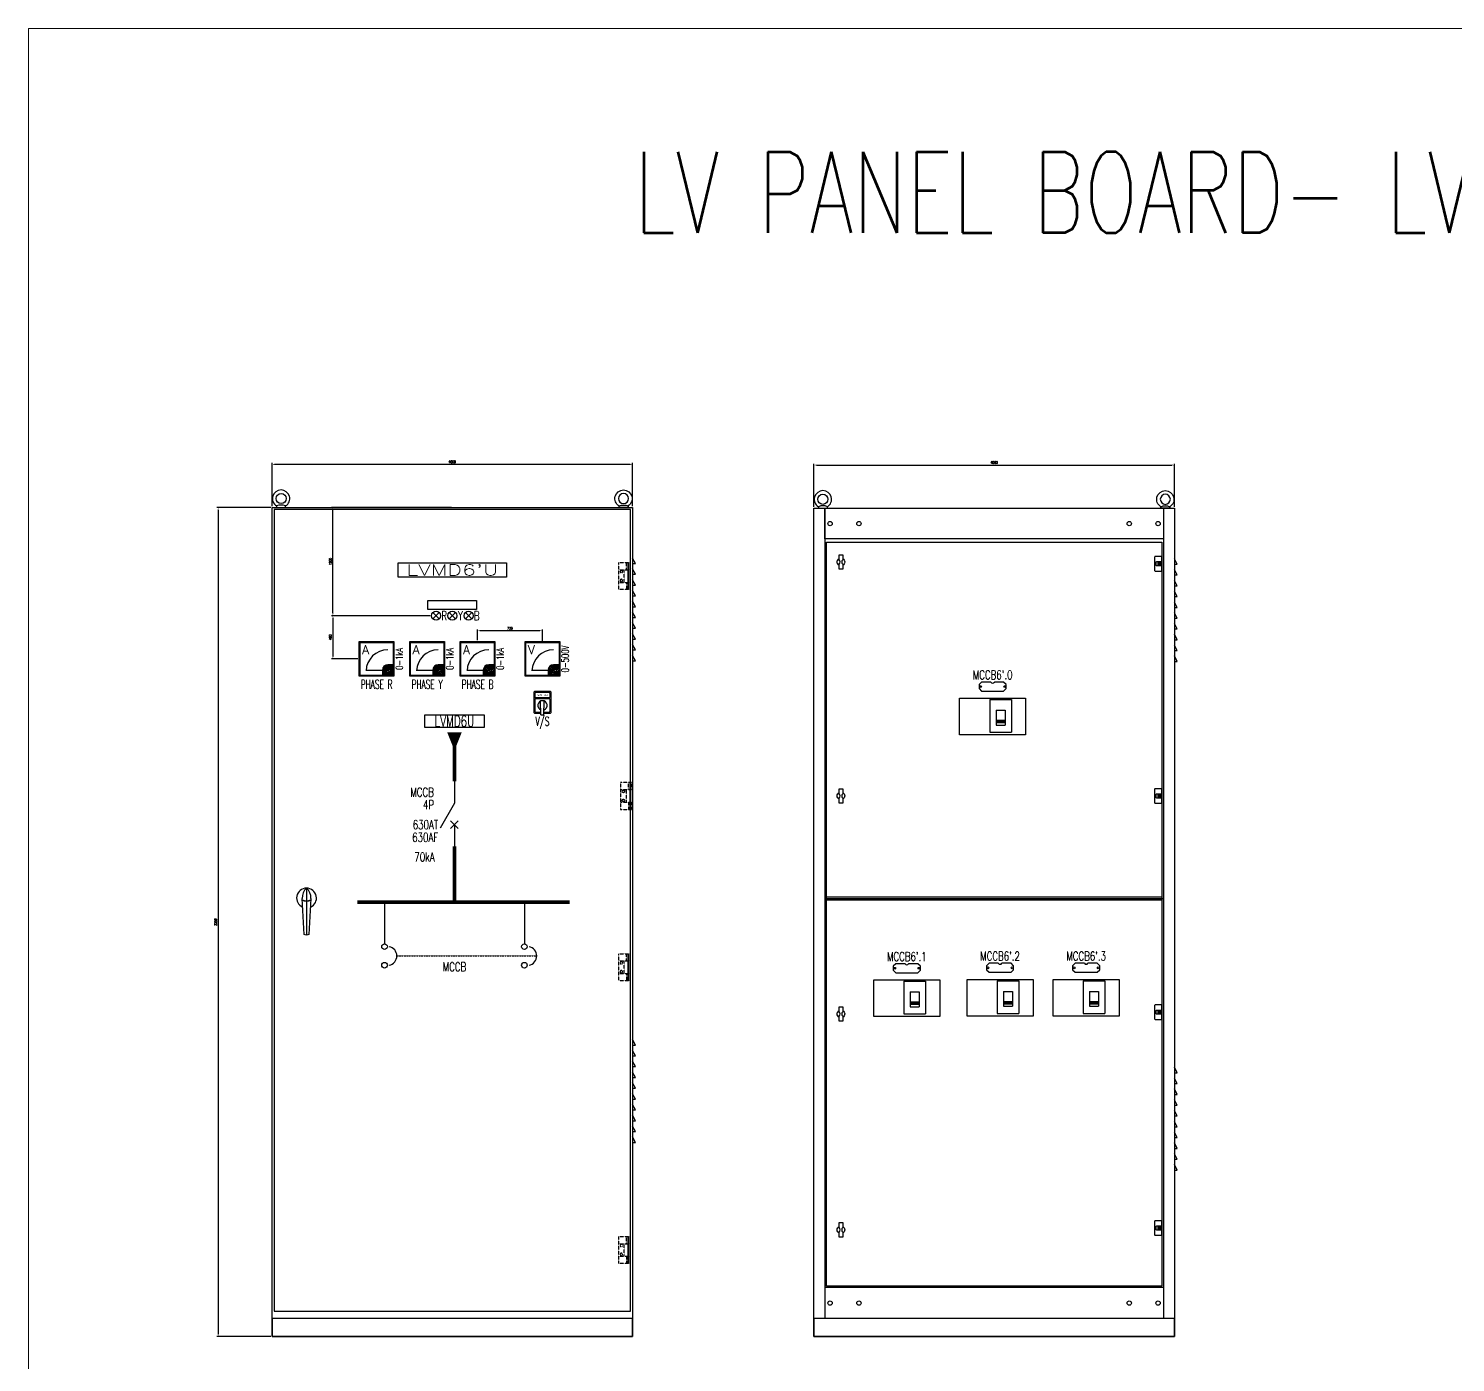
# Model space of a CAD drawing. Header units: inches. Extents: x 187 to 137830, y 99 to 66837.
# Drawn here: x 42373 to 58208, y 14538 to 29343 of the extents above; entities that cross this region are included whole.
import ezdxf
from ezdxf.enums import TextEntityAlignment as Align

# ---------------------------------------------------------------- set-up
doc = ezdxf.new("R2010")
doc.units = ezdxf.units.IN
doc.header["$MEASUREMENT"] = 0
doc.linetypes.add('HIDDEN', pattern=[0.375, 0.25, -0.125])
for name, color, linetype in [('accessory', 9, 'Continuous'), ('BUSBAR', 31, 'Continuous'), ('CHANGE', 4, 'Continuous'), ('Dim', 9, 'Continuous'), ('FRAME', 3, 'Continuous'), ('revise', 5, 'Continuous'), ('text', 2, 'Continuous'), ('wire', 3, 'Continuous')]:
    doc.layers.add(name, color=color, linetype=linetype)
doc.styles.add('SIMPLEX', font='SIMPLEX.shx', dxfattribs={"width": 0.7})
doc.styles.add('Title', font='')
doc.styles.add('VNI-HELVE-CONDENSE', font='')
doc.styles.get('Title').set_extended_font_data('VNI-Helve')
doc.styles.get('VNI-HELVE-CONDENSE').set_extended_font_data('VNI-Helve-Condense')
doc.dimstyles.new('STANDARD$0', dxfattribs={"dimscale": 2, "dimtxt": 12, "dimasz": 13, "dimexe": 10, "dimexo": 10, "dimgap": 10, "dimtad": 1, "dimdec": 0, "dimzin": 0, "dimdsep": 46, "dimtxsty": 'VNI-HELVE-CONDENSE', "dimcen": 2, "dimdle": 2, "dimclrd": 1, "dimclre": 1, "dimclrt": 2, "dimadec": 0, "dimazin": 0, "dimtfac": 1, "dimtdec": 0, "dimtofl": 0, "dimtmove": 0, "dimatfit": 3, "dimfxl": 1, "dimtolj": 1, "dimtzin": 0, "dimarcsym": 1})

# ---------------------------------------------------------------- blocks, each defined once
blk = doc.blocks.new('EYE BOLT')
at = {"layer": 'CHANGE'}
blk.add_line((-12.5, 0), (12.5, 0), dxfattribs=at)
at = {"layer": 'CHANGE', "linetype": 'Continuous'}
for p, q in [((12.5, 4.5), (6.1, 7)), ((12.5, 4.5), (6.1, 7)), ((12.5, 0), (12.5, 4.5)), ((12.5, 0), (12.5, 4.5))]:
    blk.add_line(p, q, dxfattribs=at)
blk.add_lwpolyline([(12.5, 0), (12.5, 4.5), (6.1, 7), (-6.1, 7), (-12.5, 4.5), (-12.5, 0)], dxfattribs=at)
blk.add_circle((0, 25), 14, dxfattribs=at)
blk.add_arc((0, 25), 24, 301.3323, 238.6677, dxfattribs=at)
blk = doc.blocks.new('*D70')
at = {"layer": 'DEFPOINTS', "color": 0, "transparency": 16777216}
for p in [(55089, 24498), (51089, 24018), (55089, 24018)]:
    blk.add_point(p, dxfattribs=at)
at = {"layer": 'Dim', "color": 8, "lineweight": -2, "transparency": 16777216}
for p, q in [((51089, 24033), (51089, 24513)), ((51116, 24498), (55062, 24498)), ((55089, 24033), (55089, 24513))]:
    blk.add_line(p, q, dxfattribs=at)
at = {"layer": 'Dim', "color": 8, "transparency": 16777216}
for points in [[(51116, 24502), (51116, 24493), (51089, 24498)], [(55062, 24502), (55062, 24493), (55089, 24498)]]:
    blk.add_solid(points, dxfattribs=at)
at = {"layer": 'Dim', "color": 6, "transparency": 16777216, "insert": (53089, 24526), "char_height": 27, "attachment_point": 5, "style": 'SIMPLEX'}
blk.add_mtext('\\A1;4000', dxfattribs=at)
blk = doc.blocks.new('lock-2')
blk.add_lwpolyline([(-5, -6.2), (-5, -20), (5, -20), (5, -6.2, -0.470504), (5, 6.2), (5, 20), (-5, 20), (-5, 6.2, -0.470504)], format="xyb", close=True)
for start, end in [(118.4369, 241.5631), (298.4369, 61.5631)]:
    blk.add_arc((0, 0), 10.5, start, end)
blk = doc.blocks.new('hinder2')
at = {"layer": 'CHANGE', "const_width": 11.8}
blk.add_lwpolyline([(0, 0), (11.8, 0)], dxfattribs=at)
at = {"layer": 'CHANGE'}
blk.add_lwpolyline([(0, -6), (14, -6, 0.414214), (15, -5), (15, 5, 0.414214), (14, 6), (0, 6), (0, 20), (18, 20, -0.414214), (20, 18), (20, -18, -0.414214), (18, -20), (0, -20)], format="xyb", close=True, dxfattribs=at)
blk = doc.blocks.new('HINGE')
at = {"layer": 'accessory', "linetype": 'HIDDEN', "ltscale": 0.5}
for p, q in [((32.5, 17.5), (0.5, 17.5)), ((10.5, 17.5), (10.5, 37.5)), ((17.5, -17.5), (17.5, 17.5)), ((32.5, -17.5), (0.5, -17.5)), ((10.5, -17.5), (10.5, -37.5))]:
    blk.add_line(p, q, dxfattribs=at)
at = {"layer": 'accessory', "linetype": 'HIDDEN', "ltscale": 0.5, "const_width": 5}
blk.add_lwpolyline([(5.5, -37.5), (5.5, 37.5)], dxfattribs=at)
at = {"layer": 'accessory', "linetype": 'HIDDEN', "ltscale": 0.5}
blk.add_lwpolyline([(0.5, -17.5), (0.5, -37.5), (32.5, -37.5), (32.5, 37.5), (0.5, 37.5), (0.5, 17.5)], dxfattribs=at)
for centre in [(25, 12.5), (25, -12.5)]:
    blk.add_circle(centre, 3.5, dxfattribs=at)
blk = doc.blocks.new('hand 1-1')
at = {"layer": 'CHANGE', "linetype": 'Continuous'}
for p, q in [((0, 27.5), (0, -8)), ((0, -8.5), (0, -103))]:
    blk.add_line(p, q, dxfattribs=at)
for points in [[(12.4, -1.2, 0.206672), (0, 27.5, 0.206672), (-12.4, -1.2)], [(12.4, -1.2), (6.8, -101, -0.292118), (-6.8, -101), (-12.4, -1.2)]]:
    blk.add_lwpolyline(points, format="xyb", dxfattribs=at)
for centre, radius, start, end in [((0, 0), 27.5, 293.6723, 246.3277), ((0, 20.3), 28.2, 244.5758, 295.4242), ((0, 20.3), 28.7, 245.1164, 294.8836)]:
    blk.add_arc(centre, radius, start, end, dxfattribs=at)
blk = doc.blocks.new('LIGHT45')
at = {"layer": 'CHANGE'}
for p, q in [((-53.8, -8.8), (-36.2, 8.8)), ((-53.8, 8.8), (-36.2, -8.8)), ((-8.8, 8.8), (8.8, -8.8)), ((-8.8, -8.8), (8.8, 8.8)), ((36.2, 8.8), (53.8, -8.8)), ((36.2, -8.8), (53.8, 8.8))]:
    blk.add_line(p, q, dxfattribs=at)
for centre in [(-45, 0), (0, 0), (45, 0)]:
    blk.add_circle(centre, 12.5, dxfattribs=at)
blk = doc.blocks.new('*D81')
at = {"layer": 'DEFPOINTS', "color": 0, "transparency": 16777216}
for p in [(49076, 24506), (45076, 24026), (49076, 24026)]:
    blk.add_point(p, dxfattribs=at)
at = {"layer": 'Dim', "color": 8, "lineweight": -2, "transparency": 16777216}
for p, q in [((45076, 24041), (45076, 24521)), ((45103, 24506), (49049, 24506)), ((49076, 24041), (49076, 24521))]:
    blk.add_line(p, q, dxfattribs=at)
at = {"layer": 'Dim', "color": 8, "transparency": 16777216}
for points in [[(45103, 24510), (45103, 24501), (45076, 24506)], [(49049, 24510), (49049, 24501), (49076, 24506)]]:
    blk.add_solid(points, dxfattribs=at)
at = {"layer": 'Dim', "color": 6, "transparency": 16777216, "insert": (47076, 24534), "char_height": 27, "attachment_point": 5, "style": 'SIMPLEX'}
blk.add_mtext('\\A1;4000', dxfattribs=at)
blk = doc.blocks.new('*D75')
at = {"layer": 'DEFPOINTS', "color": 0, "transparency": 16777216}
for p in [(45751, 24026), (47082, 24026), (46846, 22826)]:
    blk.add_point(p, dxfattribs=at)
at = {"layer": 'Dim', "color": 8, "lineweight": -2, "transparency": 16777216}
for p, q in [((47067, 24026), (45736, 24026)), ((45751, 22853), (45751, 23999)), ((46831, 22826), (45736, 22826))]:
    blk.add_line(p, q, dxfattribs=at)
at = {"layer": 'Dim', "color": 8, "transparency": 16777216}
for points in [[(45747, 23999), (45756, 23999), (45751, 24026)], [(45747, 22853), (45756, 22853), (45751, 22826)]]:
    blk.add_solid(points, dxfattribs=at)
at = {"layer": 'Dim', "color": 6, "transparency": 16777216, "insert": (45723, 23426), "char_height": 27, "attachment_point": 5, "rotation": 90, "style": 'SIMPLEX'}
blk.add_mtext('\\A1;1200', dxfattribs=at)
blk = doc.blocks.new('A$C7A565C56')
at = {"layer": 'CHANGE'}
h = blk.add_hatch(dxfattribs=at)
h.set_pattern_fill('ANSI31', color=256, scale=25, style=0)
h.set_pattern_definition([(45, (-4454.082, -2376.7422), (-2.2097087, 2.2097087), [])])
h.paths.add_polyline_path([(46, 32), (31, 32, 0.414214), (16, 17), (16, 2), (46, 2)])
h.paths.add_polyline_path([(38.2, 14.8, -1), (28.2, 14.8, -1)], flags=16)
for p, q in [((16, 16.5), (-29.1, 15.7)), ((16, 15), (-29.1, 15.7)), ((16, 17), (16, 2)), ((29.3, 18), (36.4, 10.9)), ((30, 18.7), (37.1, 11.6)), ((46, 32), (31, 32))]:
    blk.add_line(p, q, dxfattribs=at)
for points in [[(-48, 96), (48, 96), (48, 0), (-48, 0)], [(-46, 94), (46, 94), (46, 2), (-46, 2)]]:
    blk.add_lwpolyline(points, close=True, dxfattribs=at)
blk.add_circle((33.2, 14.8), 5, dxfattribs=at)
for centre, radius, start, end in [((30.8, 13.4), 59.9, 89.7689, 178.7099), ((31, 17), 15, 90, 180)]:
    blk.add_arc(centre, radius, start, end, dxfattribs=at)
at = {"layer": 'text', "style": 'SIMPLEX'}
blk.add_text('A', height=25, dxfattribs=at).set_placement((-40.2, 61.6))
blk = doc.blocks.new('Meter A-96')
blk.add_blockref('A$C7A565C56', (48, 0))
blk = doc.blocks.new('SWITCH1')
at = {"layer": 'CHANGE'}
for p, q in [((-4, -26.5), (-5, 12)), ((4, -26.5), (5, 12)), ((-4, -26.5), (4, -26.5))]:
    blk.add_line(p, q, dxfattribs=at)
for points in [[(4.1, -21.5), (21, -21.5, 0.414214), (24, -18.5), (24, 35.5, 0.414214), (21, 38.5), (-21, 38.5, 0.414214), (-24, 35.5), (-24, -18.5, 0.414214), (-21, -21.5), (-4.1, -21.5)], [(4.2, -18.5), (19, -18.5, 0.414214), (21, -16.5), (21, 16.5, 0.414214), (19, 18.5), (-19, 18.5, 0.414214), (-21, 16.5), (-21, -16.5, 0.414214), (-19, -18.5), (-4.2, -18.5)]]:
    blk.add_lwpolyline(points, format="xyb", dxfattribs=at)
blk.add_lwpolyline([(-21, 23.5, 0.414214), (-19, 21.5), (19, 21.5, 0.414214), (21, 23.5), (21, 33.5, 0.414214), (19, 35.5), (-19, 35.5, 0.414214), (-21, 33.5)], format="xyb", close=True, dxfattribs=at)
blk.add_arc((0, 0), 13, 289.5999, 250.4001, dxfattribs=at)
at = {"layer": 'text', "style": 'Title'}
blk.add_text('SWITCH', height=5, dxfattribs=at).set_placement((0, 28.5), align=Align.MIDDLE_CENTER)
blk = doc.blocks.new('A$C0DD7342E')
at = {"layer": 'CHANGE'}
h = blk.add_hatch(dxfattribs=at)
h.set_pattern_fill('ANSI31', color=256, scale=25, style=0)
h.set_pattern_definition([(45, (-4454.082, -2472.7422), (-2.2097087, 2.2097087), [])])
h.paths.add_polyline_path([(46, -64), (31, -64, 0.414214), (16, -79), (16, -94), (46, -94)])
h.paths.add_polyline_path([(38.2, -81.2, -1), (28.2, -81.2, -1)], flags=16)
for p, q in [((16, -79), (16, -94)), ((29.3, -78), (36.4, -85.1)), ((30, -77.3), (37.1, -84.4)), ((46, -64), (31, -64)), ((16, -79.5), (-29.1, -80.3)), ((16, -81), (-29.1, -80.3))]:
    blk.add_line(p, q, dxfattribs=at)
for points in [[(-48, 0), (48, 0), (48, -96), (-48, -96)], [(-46, -2), (46, -2), (46, -94), (-46, -94)]]:
    blk.add_lwpolyline(points, close=True, dxfattribs=at)
blk.add_circle((33.2, -81.2), 5, dxfattribs=at)
for centre, radius, start, end in [((30.8, -82.6), 59.9, 89.7689, 178.7099), ((31, -79), 15, 90, 180)]:
    blk.add_arc(centre, radius, start, end, dxfattribs=at)
at = {"layer": 'text', "linetype": 'ByBlock', "style": 'SIMPLEX'}
blk.add_text('V', height=25, dxfattribs=at).set_placement((-40.2, -34.4))
blk = doc.blocks.new('*D76')
at = {"layer": 'DEFPOINTS', "color": 0, "transparency": 16777216}
for p in [(46846, 22826), (45751, 22346), (46044, 22346)]:
    blk.add_point(p, dxfattribs=at)
at = {"layer": 'Dim', "color": 8, "lineweight": -2, "transparency": 16777216}
for p, q in [((46831, 22826), (45736, 22826)), ((45751, 22799), (45751, 22373)), ((46029, 22346), (45736, 22346))]:
    blk.add_line(p, q, dxfattribs=at)
at = {"layer": 'Dim', "color": 8, "transparency": 16777216}
for points in [[(45747, 22799), (45756, 22799), (45751, 22826)], [(45747, 22373), (45756, 22373), (45751, 22346)]]:
    blk.add_solid(points, dxfattribs=at)
at = {"layer": 'Dim', "color": 6, "transparency": 16777216, "insert": (45723, 22586), "char_height": 27, "attachment_point": 5, "rotation": 90, "style": 'SIMPLEX'}
blk.add_mtext('\\A1;480', dxfattribs=at)
blk = doc.blocks.new('CB1')
at = {"layer": 'CHANGE'}
for centre in [(0, 59.2), (0, 7.8)]:
    blk.add_circle(centre, 7.76, dxfattribs=at)
blk.add_arc((8.1, 33.5), 26.1, 280.3889, 79.6111, dxfattribs=at)
blk = doc.blocks.new('*D77')
at = {"layer": 'DEFPOINTS', "color": 0, "transparency": 16777216}
for p in [(47356, 22658), (47356, 22538), (48076, 22530)]:
    blk.add_point(p, dxfattribs=at)
at = {"layer": 'Dim', "color": 8, "lineweight": -2, "transparency": 16777216}
for p, q in [((47356, 22553), (47356, 22673)), ((48049, 22658), (47383, 22658)), ((48076, 22545), (48076, 22673))]:
    blk.add_line(p, q, dxfattribs=at)
at = {"layer": 'Dim', "color": 8, "transparency": 16777216}
for points in [[(47383, 22663), (47383, 22654), (47356, 22658)], [(48049, 22663), (48049, 22654), (48076, 22658)]]:
    blk.add_solid(points, dxfattribs=at)
at = {"layer": 'Dim', "color": 6, "transparency": 16777216, "insert": (47716, 22687), "char_height": 27, "attachment_point": 5, "style": 'SIMPLEX'}
blk.add_mtext('\\A1;720', dxfattribs=at)
blk = doc.blocks.new('LABEL2')
blk.add_lwpolyline([(-5, 25), (-30.5, 25), (-37.5, 18), (-37.5, 7), (-30.5, 0), (30.5, 0), (37.5, 7), (37.5, 18), (30.5, 25), (5, 25)])
for centre in [(-33.5, 12.5), (33.5, 12.5)]:
    blk.add_circle(centre, 2.5)
blk.add_arc((0, 28.2), 5.94, 212.6579, 327.3421)
blk = doc.blocks.new('A$C0EF74EEC')
at = {"layer": 'CHANGE'}
for p, q in [((-30, -3.5), (-30, -94.5)), ((-30, -3.5), (30, -3.5)), ((-12.5, -33.5), (12.5, -33.5)), ((-12.5, -33.5), (-12.5, -74.5)), ((12.5, -33.5), (12.5, -74.5)), ((30, -3.5), (30, -94.5)), ((-12.5, -74.5), (12.5, -74.5)), ((-30, -94.5), (30, -94.5))]:
    blk.add_line(p, q, dxfattribs=at)
at = {"layer": 'CHANGE', "const_width": 10}
blk.add_lwpolyline([(-12.5, -64.5), (12.5, -64.5)], dxfattribs=at)
blk = doc.blocks.new('A$C50AB5FA1')
at = {"layer": 'CHANGE'}
blk.add_lwpolyline([(-91.5, 112), (91.5, 112), (91.5, 10), (-91.5, 10)], close=True, dxfattribs=at)
blk.add_blockref('A$C0EF74EEC', (22, 112), dxfattribs=at)
blk = doc.blocks.new('CB')
for p, q in [((0, 120), (0, 180)), ((0, 60), (-40, 130)), ((10.6, 109.4), (-10.6, 130.6)), ((-10.6, 109.4), (10.6, 130.6)), ((0, 0), (0, 60))]:
    blk.add_line(p, q)
blk = doc.blocks.new('*D80')
at = {"layer": 'DEFPOINTS', "color": 0, "transparency": 16777216}
for p in [(45076, 24026), (44477, 14826), (45076, 14826)]:
    blk.add_point(p, dxfattribs=at)
at = {"layer": 'Dim', "color": 8, "lineweight": -2, "transparency": 16777216}
for p, q in [((45061, 24026), (44462, 24026)), ((44477, 23999), (44477, 14853)), ((45061, 14826), (44462, 14826))]:
    blk.add_line(p, q, dxfattribs=at)
at = {"layer": 'Dim', "color": 8, "transparency": 16777216}
for points in [[(44473, 23999), (44482, 23999), (44477, 24026)], [(44473, 14853), (44482, 14853), (44477, 14826)]]:
    blk.add_solid(points, dxfattribs=at)
at = {"layer": 'Dim', "color": 6, "transparency": 16777216, "insert": (44449, 19426), "char_height": 27, "attachment_point": 5, "rotation": 90, "style": 'SIMPLEX'}
blk.add_mtext('\\A1;2350', dxfattribs=at)

msp = doc.modelspace()

# ---------------------------------------------------------------- linework, layer by layer
at = {"color": 6, "linetype": 'Continuous', "lineweight": 0}
msp.add_lwpolyline([(42373.47, 29342.53), (78052.6, 29342.53), (78052.6, 565.8), (42373.47, 565.8)], close=True, dxfattribs=at)
at = {"linetype": 'Continuous', "elevation": -20}
msp.add_lwpolyline([(46770.26, 21727.5), (47430.26, 21727.5), (47430.26, 21583.5), (46770.26, 21583.5)], close=True, dxfattribs=at)
at = {"layer": 'BUSBAR', "color": 4, "const_width": 40}
for points in [[(47100.26, 20986.16), (47100.26, 21380)], [(47100.26, 19646.63), (47100.26, 20266.16)], [(46022.66, 19646.63), (48378.36, 19646.63)]]:
    msp.add_lwpolyline(points, dxfattribs=at)
at = {"layer": 'CHANGE', "linetype": 'Continuous'}
for p, q in [((46324.26, 19646.63), (46324.26, 19183.48)), ((47876.26, 19646.63), (47876.26, 19183.48))]:
    msp.add_line(p, q, dxfattribs=at)
at = {"layer": 'CHANGE', "linetype": 'HIDDEN'}
msp.add_line((46461.41, 19049.6), (48013.41, 19049.6), dxfattribs=at)
at = {"layer": 'CHANGE'}
for points in [[(51228.67, 21465.77), (51228.67, 23641.97), (54948.67, 23641.97), (54948.67, 21465.77)], [(54948.67, 21465.77), (54948.67, 15384.49), (51228.67, 15384.49), (51228.67, 21465.77)]]:
    msp.add_lwpolyline(points, dxfattribs=at)
at = {"layer": 'CHANGE', "linetype": 'ByBlock'}
for points in [[(49076.26, 23405.77), (49107.27, 23405.77), (49076.26, 23465.77)], [(49076.26, 23405.77), (49107.27, 23405.77), (49076.26, 23465.77)], [(55088.67, 23397.64), (55119.67, 23397.64), (55088.67, 23457.64)], [(55088.67, 23397.64), (55119.67, 23397.64), (55088.67, 23457.64)], [(49076.26, 23285.77), (49107.27, 23285.77), (49076.26, 23345.77)], [(49076.26, 23285.77), (49107.27, 23285.77), (49076.26, 23345.77)], [(55088.67, 23277.64), (55119.67, 23277.64), (55088.67, 23337.64)], [(55088.67, 23277.64), (55119.67, 23277.64), (55088.67, 23337.64)], [(49076.26, 23165.77), (49107.27, 23165.77), (49076.26, 23225.77)], [(49076.26, 23165.77), (49107.27, 23165.77), (49076.26, 23225.77)], [(55088.67, 23157.64), (55119.67, 23157.64), (55088.67, 23217.64)], [(55088.67, 23157.64), (55119.67, 23157.64), (55088.67, 23217.64)], [(49076.26, 23045.77), (49107.27, 23045.77), (49076.26, 23105.77)], [(49076.26, 23045.77), (49107.27, 23045.77), (49076.26, 23105.77)], [(49076.26, 22925.77), (49107.27, 22925.77), (49076.26, 22985.77)], [(49076.26, 22925.77), (49107.27, 22925.77), (49076.26, 22985.77)], [(55088.67, 23037.64), (55119.67, 23037.64), (55088.67, 23097.64)], [(55088.67, 23037.64), (55119.67, 23037.64), (55088.67, 23097.64)], [(55088.67, 22917.64), (55119.67, 22917.64), (55088.67, 22977.64)], [(55088.67, 22917.64), (55119.67, 22917.64), (55088.67, 22977.64)], [(49076.26, 22805.77), (49107.27, 22805.77), (49076.26, 22865.77)], [(49076.26, 22805.77), (49107.27, 22805.77), (49076.26, 22865.77)], [(55088.67, 22797.64), (55119.67, 22797.64), (55088.67, 22857.64)], [(55088.67, 22797.64), (55119.67, 22797.64), (55088.67, 22857.64)], [(49076.26, 22685.77), (49107.27, 22685.77), (49076.26, 22745.77)], [(49076.26, 22685.77), (49107.27, 22685.77), (49076.26, 22745.77)], [(55088.67, 22679.4), (55119.67, 22679.4), (55088.67, 22739.4)], [(55088.67, 22679.4), (55119.67, 22679.4), (55088.67, 22739.4)], [(49076.26, 22565.77), (49107.27, 22565.77), (49076.26, 22625.77)], [(49076.26, 22565.77), (49107.27, 22565.77), (49076.26, 22625.77)], [(49076.26, 22445.77), (49107.27, 22445.77), (49076.26, 22505.77)], [(49076.26, 22445.77), (49107.27, 22445.77), (49076.26, 22505.77)], [(55088.67, 22559.4), (55119.67, 22559.4), (55088.67, 22619.4)], [(55088.67, 22559.4), (55119.67, 22559.4), (55088.67, 22619.4)], [(55088.67, 22439.4), (55119.67, 22439.4), (55088.67, 22499.4)], [(55088.67, 22439.4), (55119.67, 22439.4), (55088.67, 22499.4)], [(49076.26, 22325.77), (49107.27, 22325.77), (49076.26, 22385.77)], [(49076.26, 22325.77), (49107.27, 22325.77), (49076.26, 22385.77)], [(55088.67, 22319.4), (55119.67, 22319.4), (55088.67, 22379.4)], [(55088.67, 22319.4), (55119.67, 22319.4), (55088.67, 22379.4)], [(49076.26, 18061.11), (49107.27, 18061.11), (49076.26, 18121.11)], [(49076.26, 18061.11), (49107.27, 18061.11), (49076.26, 18121.11)], [(49076.26, 17941.11), (49107.27, 17941.11), (49076.26, 18001.11)], [(49076.26, 17941.11), (49107.27, 17941.11), (49076.26, 18001.11)], [(49076.26, 17821.11), (49107.27, 17821.11), (49076.26, 17881.11)], [(49076.26, 17821.11), (49107.27, 17821.11), (49076.26, 17881.11)], [(49076.26, 17701.11), (49107.27, 17701.11), (49076.26, 17761.11)], [(49076.26, 17701.11), (49107.27, 17701.11), (49076.26, 17761.11)], [(55088.67, 17753.72), (55119.67, 17753.72), (55088.67, 17813.72)], [(55088.67, 17753.72), (55119.67, 17753.72), (55088.67, 17813.72)], [(49076.26, 17581.11), (49107.27, 17581.11), (49076.26, 17641.11)], [(49076.26, 17581.11), (49107.27, 17581.11), (49076.26, 17641.11)], [(55088.67, 17633.72), (55119.67, 17633.72), (55088.67, 17693.72)], [(55088.67, 17633.72), (55119.67, 17633.72), (55088.67, 17693.72)], [(49076.26, 17461.11), (49107.27, 17461.11), (49076.26, 17521.11)], [(49076.26, 17461.11), (49107.27, 17461.11), (49076.26, 17521.11)], [(55088.67, 17513.72), (55119.67, 17513.72), (55088.67, 17573.72)], [(55088.67, 17513.72), (55119.67, 17513.72), (55088.67, 17573.72)], [(55088.67, 17393.72), (55119.67, 17393.72), (55088.67, 17453.72)], [(55088.67, 17393.72), (55119.67, 17393.72), (55088.67, 17453.72)], [(49076.26, 17341.11), (49107.27, 17341.11), (49076.26, 17401.11)], [(49076.26, 17341.11), (49107.27, 17341.11), (49076.26, 17401.11)], [(49076.26, 17221.11), (49107.27, 17221.11), (49076.26, 17281.11)], [(49076.26, 17221.11), (49107.27, 17221.11), (49076.26, 17281.11)], [(55088.67, 17273.72), (55119.67, 17273.72), (55088.67, 17333.72)], [(55088.67, 17273.72), (55119.67, 17273.72), (55088.67, 17333.72)], [(49076.26, 17101.11), (49107.27, 17101.11), (49076.26, 17161.11)], [(49076.26, 17101.11), (49107.27, 17101.11), (49076.26, 17161.11)], [(55088.67, 17153.72), (55119.67, 17153.72), (55088.67, 17213.72)], [(55088.67, 17153.72), (55119.67, 17153.72), (55088.67, 17213.72)], [(49076.26, 16981.11), (49107.27, 16981.11), (49076.26, 17041.11)], [(49076.26, 16981.11), (49107.27, 16981.11), (49076.26, 17041.11)], [(55088.67, 17033.72), (55119.67, 17033.72), (55088.67, 17093.72)], [(55088.67, 17033.72), (55119.67, 17033.72), (55088.67, 17093.72)], [(55088.67, 16913.72), (55119.67, 16913.72), (55088.67, 16973.72)], [(55088.67, 16913.72), (55119.67, 16913.72), (55088.67, 16973.72)], [(55088.67, 16793.72), (55119.67, 16793.72), (55088.67, 16853.72)], [(55088.67, 16793.72), (55119.67, 16793.72), (55088.67, 16853.72)], [(55088.67, 16673.72), (55119.67, 16673.72), (55088.67, 16733.72)], [(55088.67, 16673.72), (55119.67, 16673.72), (55088.67, 16733.72)]]:
    msp.add_lwpolyline(points, dxfattribs=at)
at = {"layer": 'CHANGE', "color": 0, "linetype": 'Continuous'}
for points in [[(46476.26, 23413.77), (47676.26, 23413.77), (47676.26, 23253.77), (46476.26, 23253.77), (46476.26, 23413.77)], [(46806.26, 22895.77), (46806.26, 22995.77), (47346.26, 22995.77), (47346.26, 22895.77), (46806.26, 22895.77)]]:
    msp.add_lwpolyline(points, dxfattribs=at)
at = {"layer": 'CHANGE', "linetype": 'Continuous'}
for points in [[(47100.26, 21380, 40, 160, 0), (47100.26, 21529.81, 160, 160, 0)], [(46324.26, 18915.72, 0, 0, 0), (46324.26, 18367.86, 80, 0, 0), (46324.26, 18243.05, 0, 0, 0)], [(47876.26, 18915.72, 0, 0, 0), (47876.26, 18367.86, 80, 0, 0), (47876.26, 18243.05, 0, 0, 0)]]:
    msp.add_lwpolyline(points, format="xyseb", dxfattribs=at)
at = {"layer": 'FRAME'}
for p, q in [((51208.67, 24017.64), (51208.67, 21465.77)), ((54968.67, 24017.64), (54968.67, 21465.77)), ((51208.67, 21473.9), (51208.67, 15025.77)), ((54968.67, 21473.9), (54968.67, 15025.77)), ((54968.67, 15368.79), (51208.67, 15368.79))]:
    msp.add_line(p, q, dxfattribs=at)
for points in [[(45076.26, 21473.9), (45076.26, 24025.77), (49076.26, 24025.77), (49076.26, 21473.9)], [(49052.26, 21473.9), (49052.26, 24005.77), (45100.26, 24005.77), (45100.26, 21473.9)], [(51088.67, 21465.77), (51088.67, 24017.64), (55088.67, 24017.64), (55088.67, 21465.77)], [(49076.26, 21473.9), (49076.26, 14825.77), (45076.26, 14825.77), (45076.26, 21473.9)], [(45100.26, 21473.9), (45100.26, 15107.57), (49052.26, 15107.57), (49052.26, 21473.9)], [(55088.67, 21473.9), (55088.67, 14825.77), (51088.67, 14825.77), (51088.67, 21473.9)]]:
    msp.add_lwpolyline(points, dxfattribs=at)
for points in [[(54968.67, 23677.64), (51208.67, 23677.64), (51208.67, 24017.64), (54968.67, 24017.64)], [(55088.67, 15025.77), (51088.67, 15025.77), (51088.67, 14825.77), (55088.67, 14825.77)]]:
    msp.add_lwpolyline(points, close=True, dxfattribs=at)
at = {"layer": 'FRAME', "linetype": 'Continuous'}
msp.add_lwpolyline([(49076.26, 15025.77), (45076.26, 15025.77), (45076.26, 14825.77), (49076.26, 14825.77)], close=True, dxfattribs=at)
at = {"layer": 'FRAME'}
for centre in [(51268.67, 23847.64), (51588.67, 23847.64), (54588.67, 23847.64), (54908.67, 23847.64), (51268.67, 15196.51), (51588.67, 15196.51), (54588.67, 15196.51), (54908.67, 15196.51)]:
    msp.add_circle(centre, 24, dxfattribs=at)
at = {"layer": 'revise', "linetype": 'Continuous'}
for p, q in [((51208.67, 19688.88), (54968.67, 19688.88)), ((51228.67, 19704.94), (54948.67, 19704.94)), ((51228.67, 19672.83), (54948.67, 19672.83))]:
    msp.add_line(p, q, dxfattribs=at)

# ---------------------------------------------------------------- block references
at = {"yscale": 4, "zscale": 4}
for name, p, xscale in [('EYE BOLT', (45176.26, 24025.77), 4), ('EYE BOLT', (48976.26, 24025.77), -4), ('EYE BOLT', (51188.67, 24017.64), 4), ('EYE BOLT', (54988.67, 24017.64), -4), ('HINGE', (49052.26, 23265.77), -4), ('LIGHT45', (47076.26, 22825.77), 4), ('hand 1-1', (45458.34, 19692.39), 4), ('HINGE', (49052.26, 18924.01), -4), ('HINGE', (49052.26, 15786.35), -4)]:
    msp.add_blockref(name, p, dxfattribs=dict(at, xscale=xscale))
at = {"xscale": 4, "yscale": 4, "zscale": 4, "rotation": 180}
msp.add_blockref('HINGE', (49074.26, 20825.77), dxfattribs=at)
at = {"layer": 'accessory', "xscale": 4, "yscale": 4, "zscale": 4}
for name, p in [('A$C0DD7342E', (48076.26, 22537.77)), ('LABEL2', (53072.21, 21989.4)), ('LABEL2', (52120.06, 18863.21)), ('LABEL2', (53154.6, 18867.86)), ('LABEL2', (54110.17, 18867.86))]:
    msp.add_blockref(name, p, dxfattribs=at)
at = {"layer": 'BUSBAR', "linetype": 'Continuous', "xscale": 4, "yscale": 4, "zscale": 4}
for p in [(46324.26, 18915.72), (47876.26, 18915.72)]:
    msp.add_blockref('CB1', p, dxfattribs=at)
at = {"layer": 'CHANGE', "extrusion": (0, 0, -1), "xscale": 4, "yscale": 4, "zscale": -4, "rotation": 180}
for p in [(-51388.67, 23421.97), (-51388.67, 20825.77), (-51388.67, 18405.77), (-51388.67, 16009.83)]:
    msp.add_blockref('lock-2', p, dxfattribs=at)
at = {"layer": 'CHANGE', "extrusion": (0, 0, -1), "xscale": 4, "yscale": 4, "zscale": -4}
for p in [(-54948.67, 23401.97), (-54948.67, 20825.77), (-54948.67, 18425.77), (-54948.67, 16029.83)]:
    msp.add_blockref('hinder2', p, dxfattribs=at)
at = {"layer": 'CHANGE', "xscale": 4, "yscale": 4, "zscale": 4}
for p in [(53072.21, 21462.31), (52120.06, 18336.12), (53154.6, 18340.77), (54110.17, 18340.77)]:
    msp.add_blockref('A$C50AB5FA1', p, dxfattribs=at)
at = {"layer": 'CHANGE', "xscale": -4, "yscale": 4, "zscale": 4, "rotation": 180}
msp.add_blockref('CB', (47100.26, 20986.16), dxfattribs=at)
at = {"layer": 'text', "linetype": 'ByBlock', "xscale": 4, "yscale": 4, "zscale": 4}
for p in [(46044.26, 22153.77), (46604.26, 22153.77), (47164.26, 22153.77)]:
    msp.add_blockref('Meter A-96', p, dxfattribs=at)
at = {"layer": 'wire', "xscale": 4, "yscale": 4, "zscale": 4}
msp.add_blockref('SWITCH1', (48076.26, 21830.67), dxfattribs=at)

# ---------------------------------------------------------------- texts
at = {"layer": 'text', "ltscale": 100, "style": 'SIMPLEX', "width": 0.7}
for s, height, p in [("LV PANEL BOARD- LVMD6'U- SPARE", 900, (56950.89, 27524.19)), ("MCCB6'.0", 100, (53072.21, 22169.4)), ("MCCB6'.1", 100, (52120.06, 19043.21)), ("MCCB6'.2", 100, (53154.6, 19047.86)), ("MCCB6'.3", 100, (54110.17, 19047.86))]:
    msp.add_text(s, height=height, dxfattribs=at).set_placement(p, align=Align.MIDDLE_CENTER)
at = {"layer": 'text', "style": 'SIMPLEX'}
for s, height, width, p in [("LVMD6'U", 120, 1.5, (47076.26, 23333.77)), ('R', 100, 0.7, (46986.26, 22825.77)), ('Y', 100, 0.7, (47166.26, 22825.77)), ('B', 100, 0.7, (47346.26, 22825.77)), ('LVMD6U', 120, 0.7, (47100.26, 21655.5, -20))]:
    msp.add_text(s, height=height, dxfattribs=dict(at, width=width)).set_placement(p, align=Align.MIDDLE_CENTER)
at = {"layer": 'text', "linetype": 'ByBlock', "style": 'SIMPLEX', "width": 0.7}
msp.add_text('0-500V', height=80, rotation=90, dxfattribs=at).set_placement((48288.26, 22345.77), align=Align.TOP_CENTER)
for p in [(46528.26, 22345.77), (47088.26, 22345.77), (47648.26, 22345.77)]:
    msp.add_text('0-1kA', height=80, rotation=90, dxfattribs=at).set_placement(p, align=Align.CENTER)
at = {"layer": 'text', "linetype": 'ByBlock', "style": 'SIMPLEX', "width": 0.6}
for s, p in [('PHASE R', (46236.26, 22113.77)), ('PHASE Y', (46796.26, 22113.77)), ('PHASE B', (47356.26, 22113.77)), ('V/S', (48076.26, 21704.67))]:
    msp.add_text(s, height=100, dxfattribs=at).set_placement(p, align=Align.TOP_CENTER)
at = {"layer": 'text', "style": 'SIMPLEX', "width": 0.7}
for s, p in [('MCCB', (46870.92, 20867.02, 20)), ('630AT', (46919.28, 20506.37)), ('630AF', (46919.28, 20366.37)), ('70kA', (46880.38, 20149.16, -20))]:
    msp.add_text(s, height=100, dxfattribs=at).set_placement(p, align=Align.MIDDLE_RIGHT)
msp.add_text('4P', height=100, dxfattribs=at).set_placement((46751.52, 20727.02, 20), align=Align.MIDDLE_LEFT)
at = {"layer": 'text', "linetype": 'Continuous', "style": 'SIMPLEX', "width": 0.7}
msp.add_text('MCCB', height=100, dxfattribs=at).set_placement((47100.26, 18929.6, -20), align=Align.MIDDLE)

# ---------------------------------------------------------------- dimensions: what is measured, and where the dimension line sits
at = {"layer": 'Dim'}
for base, p1, p2, picture, middle in [((49076.26, 24505.77), (45076.26, 24025.77), (49076.26, 24025.77), '*D81', (47076.26, 24534.27)), ((55088.67, 24497.64), (51088.67, 24017.64), (55088.67, 24017.64), '*D70', (53088.67, 24526.14)), ((47356.26, 22658.3), (48076.26, 22529.77), (47356.26, 22537.77), '*D77', (47716.26, 22686.8))]:
    dim = msp.add_linear_dim(base=base, p1=p1, p2=p2, dimstyle='STANDARD$0', override={"dimscale": 1.5, "dimtxt": 18, "dimasz": 18, "dimtxsty": 'SIMPLEX', "dimclrd": 8, "dimclre": 8, "dimclrt": 6, "dimtmove": 1}, dxfattribs=at)
    dim.commit()
    dim.dimension.update_dxf_attribs({"geometry": picture, "text_midpoint": middle})
dim = msp.add_linear_dim(base=(44477.33, 14825.77), p1=(45076.26, 24025.77), p2=(45076.26, 14825.77), angle=90, text='2350', dimstyle='STANDARD$0', override={"dimscale": 1.5, "dimtxt": 18, "dimasz": 18, "dimtxsty": 'SIMPLEX', "dimclrd": 8, "dimclre": 8, "dimclrt": 6, "dimtmove": 1}, dxfattribs=at)
dim.commit()
dim.dimension.update_dxf_attribs({"geometry": '*D80', "text_midpoint": (44448.83, 19425.77)})
for base, p2, picture, middle in [((45751.38, 24025.77), (47082.16, 24025.77), '*D75', (45751.38, 23425.77)), ((45751.38, 22345.77), (46044.26, 22345.77), '*D76', (45751.38, 22585.77))]:
    dim = msp.add_linear_dim(base=base, p1=(46846.26, 22825.77), p2=p2, angle=90, dimstyle='STANDARD$0', override={"dimscale": 1.5, "dimtxt": 18, "dimasz": 18, "dimtxsty": 'SIMPLEX', "dimclrd": 8, "dimclre": 8, "dimclrt": 6, "dimtmove": 1}, dxfattribs=at)
    dim.commit()
    dim.dimension.update_dxf_attribs({"geometry": picture, "text_midpoint": middle, "dimtype": 160})

doc.saveas('drawing.dxf')
